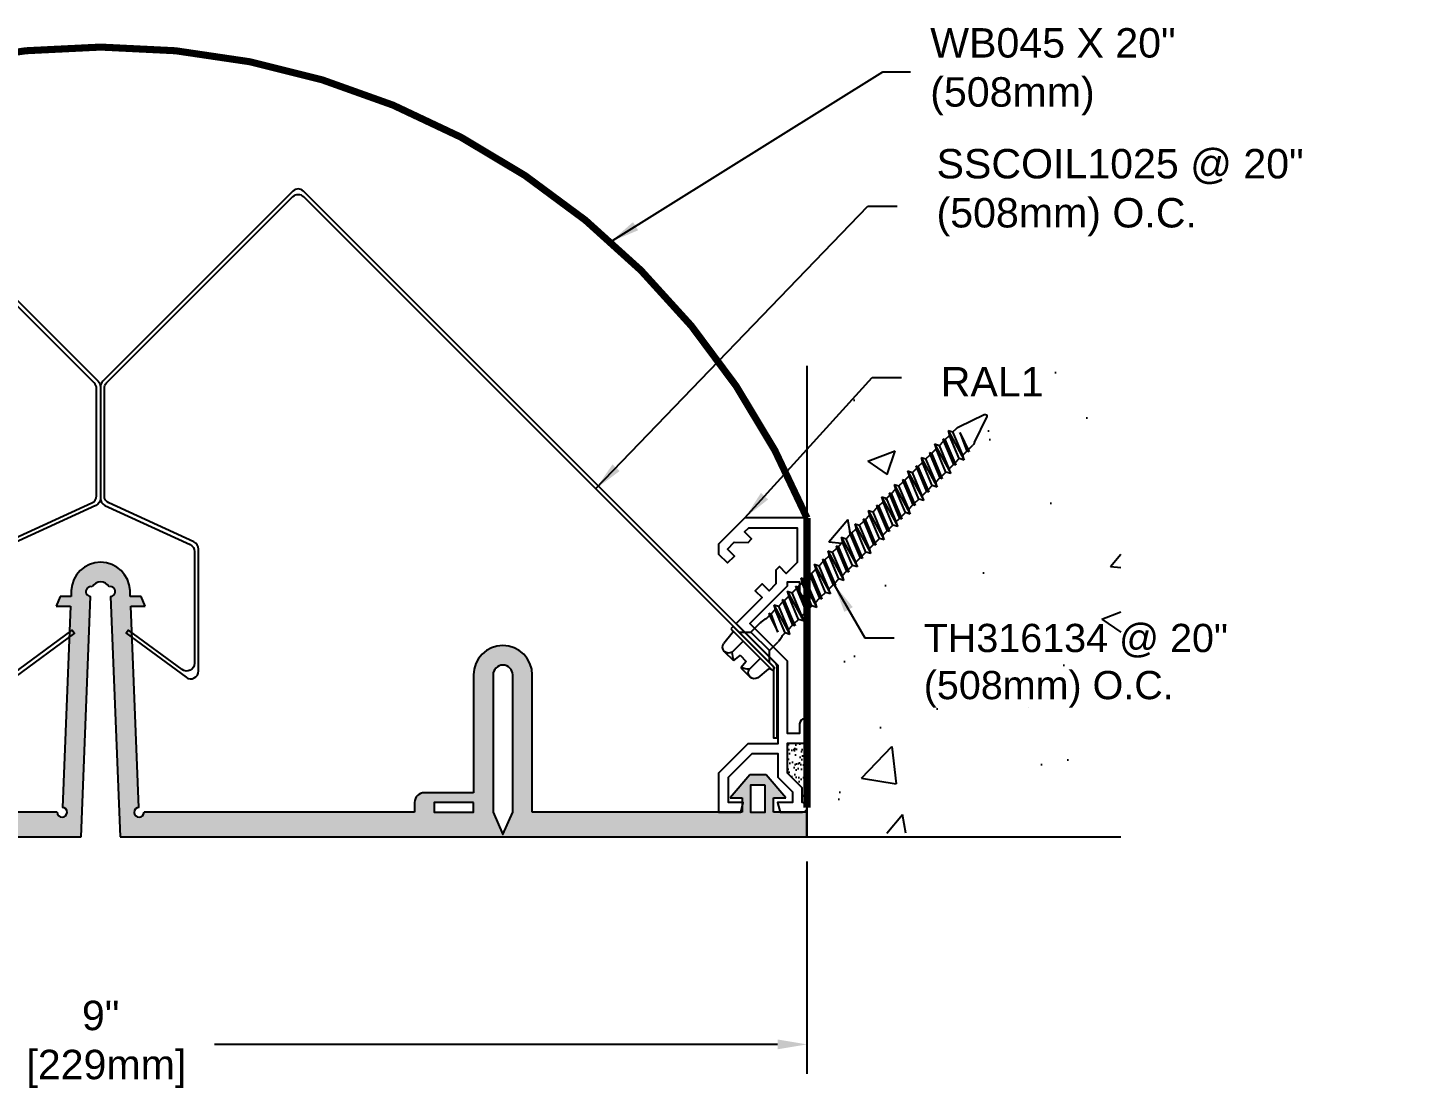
# Model space of a CAD drawing. Header units: inches. Extents: x -32.5 to -14.8, y 18.3 to 27.9.
# Drawn here: x -23.64 to -14.82, y 18.93 to 25.69 of the extents above; entities that cross this region are included whole.
import ezdxf

# ---------------------------------------------------------------- set-up
doc = ezdxf.new("R2010")
doc.units = ezdxf.units.IN
doc.header["$MEASUREMENT"] = 0
for name, color, linetype in [('Anchors', 4, 'Continuous'), ('Conditions', 1, 'Continuous'), ('Dimensions', 3, 'Continuous'), ('Fillers', 2, 'Continuous'), ('Metals', 7, 'Continuous'), ('TEXT', 2, 'Continuous')]:
    doc.layers.add(name, color=color, linetype=linetype)
doc.styles.add('ARIAL', font='arial.ttf')
doc.dimstyles.new('Arial', dxfattribs={"dimtxt": 0.1875, "dimasz": 0.1875, "dimexe": 0.1875, "dimexo": 0.1875, "dimgap": 0.1875, "dimtad": 0, "dimtih": 1, "dimtoh": 1, "dimdec": 4, "dimzin": 3, "dimdsep": 46, "dimlunit": 4, "dimtxsty": 'ARIAL', "dimcen": 0.1875, "dimadec": 0, "dimazin": 0, "dimtfac": 1, "dimtdec": 4, "dimtofl": 0, "dimtmove": 0, "dimatfit": 3, "dimfxl": 0, "dimfrac": 2, "dimtolj": 1, "dimtzin": 0, "dimarcsym": 0})

# ---------------------------------------------------------------- blocks, each defined once
blk = doc.blocks.new('*D7')
at = {"layer": 'DEFPOINTS', "color": 0}
for p in [(-27.67901648840882, 20.56490149167668), (-18.67901648840889, 20.56443498357615), (-27.67901648840882, 19.21114604669692)]:
    blk.add_point(p, dxfattribs=at)
at = {"layer": 'Dimensions', "color": 0, "lineweight": -2}
for p, q in [((-27.67901648840882, 20.37740149167668), (-27.67901648840882, 19.02364604669692)), ((-18.67901648840889, 20.37693498357615), (-18.67901648840889, 19.02364604669692)), ((-27.49151648840882, 19.21114604669692), (-23.90388432606234, 19.21114604669692)), ((-18.86651648840889, 19.21114604669692), (-22.45414865075537, 19.21114604669692))]:
    blk.add_line(p, q, dxfattribs=at)
at = {"layer": 'Dimensions', "color": 0}
for points in [[(-27.49151648840882, 19.24239604669692), (-27.49151648840882, 19.17989604669692), (-27.67901648840882, 19.21114604669692)], [(-18.86651648840889, 19.24239604669692), (-18.86651648840889, 19.17989604669692), (-18.67901648840889, 19.21114604669692)]]:
    blk.add_solid(points, dxfattribs=at)
at = {"layer": 'Dimensions', "color": 0, "insert": (-23.17901648840886, 19.21114604669692), "char_height": 0.1875, "attachment_point": 5, "style": 'ARIAL'}
blk.add_mtext('\\A1;9"\\P [229mm]', dxfattribs=at)
blk = doc.blocks.new('Th316134')
for p, q in [((-0.1352182399754442, 1.779019497894089), (-0.1290000000000001, 1.850094306044536)), ((-0.09675000000000006, 1.8775), (-0.02718698985866662, 1.8775)), ((-0.06450000000000011, 1.76875), (-0.06450000000000011, 1.850094306044537)), ((-0.02325000000000004, 1.8325), (-0.02718698985866662, 1.8775)), ((0.02324999999999995, 1.8325), (0.02718698985866654, 1.8775)), ((0.02718698985866654, 1.8775), (0.09674999999999986, 1.8775)), ((0.06449999999999986, 1.76875), (0.06449999999999986, 1.850094306044537)), ((0.1352182399754441, 1.779019497894089), (0.1290000000000002, 1.850094306044535)), ((-0.02325000000000004, 1.8325), (0.02324999999999996, 1.8325)), ((-0.1567500000000001, 1.75), (-0.1567500000000001, 1.76875)), ((-0.1567500000000001, 1.76875), (0.1567499999999999, 1.76875)), ((-0.1567500000000001, 1.75), (0.1567499999999999, 1.75)), ((-0.11475, 1.75), (-0.06975000000000005, 1.705)), ((-0.06975000000000005, 1.705), (-0.06975000000000006, 1.637904307957513)), ((-0.06975000000000005, 1.705), (0.06974999999999998, 1.705)), ((0.11475, 1.75), (0.06974999999999998, 1.705)), ((0.06974999999999998, 1.705), (0.06974999999999998, 1.637904307957513)), ((0.1567499999999999, 1.76875), (0.1567499999999999, 1.75)), ((-0.06874468459070991, 1.628287464712881), (-0.06325531540929046, 1.602318743672321)), ((0.06874468459070984, 1.628287464712881), (0.06325531540929037, 1.602318743672321)), ((-0.08625000000000003, 1.515625000000002), (0.08624999999999997, 1.566406250000001)), ((-0.07369462818235048, 1.566406250000001), (0.03209284409408961, 1.602854090290649)), ((-0.07369462818235048, 1.566406250000001), (-0.06225000000000031, 1.572569614601393)), ((-0.07369462818235048, 1.566406250000001), (-0.06225000000000031, 1.56024288539861)), ((-0.06225000000000031, 1.572569614601393), (0.03209284409408986, 1.602854090290649)), ((0.03209284409408986, 1.602854090290649), (-0.06225000000000031, 1.56024288539861)), ((-0.06225000000000032, 1.592701900427689), (-0.06225000000000031, 1.572569614601393)), ((0.06225000000000022, 1.579331156609157), (-0.06225000000000029, 1.528549906609157)), ((-0.06225000000000031, 1.56024288539861), (-0.06225000000000031, 1.528549906609157)), ((0.06225000000000022, 1.553481343390846), (-0.06225000000000029, 1.502700093390846)), ((0.06225000000000023, 1.592701900427689), (0.06225000000000022, 1.579331156609157)), ((0.08624999999999997, 1.566406250000001), (0.06225000000000022, 1.579331156609157)), ((0.08624999999999997, 1.566406250000001), (0.06225000000000022, 1.553481343390846)), ((0.06225000000000024, 1.553481343390846), (0.06225000000000024, 1.521788364601393)), ((-0.08625000000000003, 1.515625000000002), (-0.06225000000000029, 1.528549906609157)), ((-0.08625000000000003, 1.515625000000002), (-0.06225000000000029, 1.502700093390846)), ((-0.07369462818235047, 1.464843750000002), (0.07369462818235041, 1.515625000000001)), ((-0.06225000000000029, 1.471007114601393), (0.06225000000000024, 1.521788364601393)), ((0.06225000000000024, 1.50946163539861), (-0.06225000000000029, 1.458680385398611)), ((-0.06225000000000029, 1.502700093390846), (-0.06225000000000029, 1.471007114601393)), ((0.06225000000000024, 1.477768656609157), (-0.06225000000000027, 1.426987406609157)), ((0.07369462818235041, 1.515625000000001), (0.06225000000000024, 1.521788364601393)), ((0.07369462818235041, 1.515625000000001), (0.06225000000000024, 1.50946163539861)), ((0.06225000000000024, 1.50946163539861), (0.06225000000000024, 1.477768656609157)), ((0.08625000000000001, 1.464843750000002), (0.06225000000000024, 1.477768656609157)), ((-0.08625000000000002, 1.414062500000002), (0.08625000000000001, 1.464843750000002)), ((-0.08625000000000002, 1.414062500000002), (-0.06225000000000027, 1.426987406609157)), ((-0.08625000000000002, 1.414062500000002), (-0.06225000000000027, 1.401137593390846)), ((-0.07369462818235047, 1.464843750000002), (-0.06225000000000029, 1.471007114601393)), ((-0.07369462818235047, 1.464843750000002), (-0.06225000000000029, 1.458680385398611)), ((-0.07369462818235044, 1.363281250000002), (0.07369462818235042, 1.414062500000002)), ((-0.06225000000000029, 1.458680385398611), (-0.06225000000000029, 1.426987406609157)), ((0.06225000000000024, 1.451918843390846), (-0.06225000000000027, 1.401137593390846)), ((-0.06225000000000027, 1.369444614601393), (0.06225000000000026, 1.420225864601393)), ((0.06225000000000026, 1.407899135398611), (-0.06225000000000027, 1.357117885398611)), ((0.08625000000000001, 1.464843750000002), (0.06225000000000024, 1.451918843390846)), ((0.06225000000000026, 1.451918843390846), (0.06225000000000026, 1.420225864601393)), ((0.07369462818235042, 1.414062500000002), (0.06225000000000026, 1.420225864601393)), ((0.07369462818235042, 1.414062500000002), (0.06225000000000026, 1.407899135398611)), ((0.06225000000000026, 1.407899135398611), (0.06225000000000026, 1.376206156609158)), ((-0.08625000000000001, 1.312500000000002), (0.08625, 1.363281250000002)), ((-0.07369462818235044, 1.363281250000002), (-0.06225000000000027, 1.369444614601393)), ((-0.07369462818235044, 1.363281250000002), (-0.06225000000000027, 1.357117885398611)), ((-0.06225000000000027, 1.401137593390847), (-0.06225000000000027, 1.369444614601393)), ((0.06225000000000026, 1.376206156609158), (-0.06225000000000025, 1.325424906609158)), ((-0.06225000000000027, 1.357117885398611), (-0.06225000000000027, 1.325424906609158)), ((0.06225000000000026, 1.350356343390847), (-0.06225000000000025, 1.299575093390847)), ((0.08625, 1.363281250000002), (0.06225000000000026, 1.376206156609158)), ((0.08625, 1.363281250000002), (0.06225000000000026, 1.350356343390847)), ((0.06225000000000028, 1.350356343390847), (0.06225000000000028, 1.318663364601394)), ((-0.08625000000000001, 1.312500000000002), (-0.06225000000000025, 1.325424906609158)), ((-0.08625000000000001, 1.312500000000002), (-0.06225000000000025, 1.299575093390847)), ((-0.08624999999999998, 1.210937500000003), (0.08625000000000002, 1.261718750000003)), ((-0.07369462818235042, 1.261718750000003), (0.07369462818235045, 1.312500000000002)), ((-0.07369462818235042, 1.261718750000003), (-0.06225000000000025, 1.267882114601394)), ((-0.07369462818235042, 1.261718750000003), (-0.06225000000000025, 1.255555385398612)), ((-0.06225000000000025, 1.267882114601394), (0.06225000000000028, 1.318663364601394)), ((0.06225000000000028, 1.306336635398611), (-0.06225000000000025, 1.255555385398612)), ((-0.06225000000000025, 1.299575093390847), (-0.06225000000000025, 1.267882114601394)), ((0.06225000000000028, 1.274643656609158), (-0.06225000000000023, 1.223862406609158)), ((-0.06225000000000025, 1.255555385398611), (-0.06225000000000025, 1.223862406609158)), ((0.07369462818235045, 1.312500000000002), (0.06225000000000028, 1.318663364601394)), ((0.07369462818235045, 1.312500000000002), (0.06225000000000028, 1.306336635398611)), ((0.06225000000000028, 1.306336635398611), (0.06225000000000028, 1.274643656609158)), ((0.08625000000000002, 1.261718750000003), (0.06225000000000028, 1.274643656609158)), ((0.08625000000000002, 1.261718750000003), (0.06225000000000028, 1.248793843390847)), ((-0.08624999999999998, 1.210937500000003), (-0.06225000000000023, 1.223862406609158)), ((-0.08624999999999998, 1.210937500000003), (-0.06225000000000023, 1.198012593390847)), ((-0.07369462818235041, 1.160156250000003), (0.07369462818235048, 1.210937500000003)), ((0.06225000000000028, 1.248793843390847), (-0.06225000000000023, 1.198012593390847)), ((-0.06225000000000023, 1.166319614601394), (0.0622500000000003, 1.217100864601394)), ((0.0622500000000003, 1.204774135398612), (-0.06225000000000023, 1.153992885398612)), ((-0.06225000000000023, 1.198012593390847), (-0.06225000000000023, 1.166319614601394)), ((0.0622500000000003, 1.248793843390847), (0.0622500000000003, 1.217100864601394)), ((0.07369462818235048, 1.210937500000003), (0.0622500000000003, 1.217100864601394)), ((0.07369462818235048, 1.210937500000003), (0.0622500000000003, 1.204774135398612)), ((0.0622500000000003, 1.204774135398612), (0.0622500000000003, 1.173081156609159)), ((-0.08624999999999995, 1.109375000000004), (0.08625000000000005, 1.160156250000003)), ((-0.08624999999999995, 1.109375000000004), (-0.06225000000000021, 1.122299906609159)), ((-0.08624999999999995, 1.109375000000004), (-0.06225000000000021, 1.096450093390848)), ((-0.07369462818235041, 1.160156250000003), (-0.06225000000000023, 1.166319614601394)), ((-0.07369462818235041, 1.160156250000003), (-0.06225000000000023, 1.153992885398612)), ((-0.07369462818235038, 1.058593750000004), (0.0736946281823505, 1.109375000000004)), ((0.0622500000000003, 1.173081156609159), (-0.06225000000000021, 1.122299906609159)), ((-0.06225000000000023, 1.153992885398612), (-0.06225000000000023, 1.122299906609159)), ((0.0622500000000003, 1.147231343390848), (-0.06225000000000021, 1.096450093390848)), ((-0.06225000000000021, 1.064757114601395), (0.06225000000000032, 1.115538364601395)), ((0.08625000000000005, 1.160156250000003), (0.0622500000000003, 1.173081156609159)), ((0.08625000000000005, 1.160156250000003), (0.0622500000000003, 1.147231343390848)), ((0.06225000000000032, 1.147231343390848), (0.06225000000000032, 1.115538364601395)), ((0.0736946281823505, 1.109375000000004), (0.06225000000000032, 1.115538364601395)), ((0.0736946281823505, 1.109375000000004), (0.06225000000000032, 1.103211635398612)), ((-0.08624999999999994, 1.007812500000004), (0.08625000000000003, 1.058593750000004)), ((-0.07369462818235038, 1.058593750000004), (-0.06225000000000021, 1.064757114601395)), ((-0.07369462818235038, 1.058593750000004), (-0.06225000000000021, 1.052430385398613)), ((0.06225000000000032, 1.103211635398612), (-0.06225000000000021, 1.052430385398613)), ((-0.06225000000000021, 1.096450093390848), (-0.06225000000000021, 1.064757114601395)), ((0.06225000000000032, 1.071518656609159), (-0.06225000000000019, 1.020737406609159)), ((-0.06225000000000021, 1.052430385398612), (-0.06225000000000021, 1.020737406609159)), ((0.06225000000000032, 1.045668843390848), (-0.06225000000000019, 0.9948875933908483)), ((0.06225000000000032, 1.103211635398612), (0.06225000000000032, 1.071518656609159)), ((0.08625000000000003, 1.058593750000004), (0.06225000000000032, 1.071518656609159)), ((0.08625000000000003, 1.058593750000004), (0.06225000000000032, 1.045668843390848)), ((0.06225000000000034, 1.045668843390848), (0.06225000000000034, 1.013975864601395)), ((-0.08624999999999994, 1.007812500000004), (-0.06225000000000019, 1.020737406609159)), ((-0.08624999999999994, 1.007812500000004), (-0.06225000000000019, 0.9948875933908483)), ((-0.07369462818235036, 0.9570312500000041), (0.07369462818235051, 1.007812500000004)), ((-0.07369462818235036, 0.9570312500000041), (-0.06225000000000019, 0.9631946146013953)), ((-0.06225000000000019, 0.9631946146013953), (0.06225000000000034, 1.013975864601395)), ((0.06225000000000034, 1.001649135398613), (-0.06225000000000019, 0.950867885398613)), ((-0.06225000000000019, 0.9948875933908483), (-0.06225000000000019, 0.9631946146013953)), ((0.06225000000000034, 0.9699561566091597), (-0.06225000000000017, 0.9191749066091599)), ((0.07369462818235051, 1.007812500000004), (0.06225000000000034, 1.013975864601395)), ((0.07369462818235051, 1.007812500000004), (0.06225000000000034, 1.001649135398613)), ((0.06225000000000034, 1.001649135398613), (0.06225000000000034, 0.9699561566091597)), ((0.08625000000000008, 0.9570312500000041), (0.06225000000000034, 0.9699561566091597)), ((-0.08624999999999992, 0.9062500000000043), (0.08625000000000008, 0.9570312500000041)), ((-0.08624999999999992, 0.9062500000000043), (-0.06225000000000017, 0.9191749066091599)), ((-0.08624999999999992, 0.9062500000000043), (-0.06225000000000017, 0.8933250933908488)), ((-0.07369462818235036, 0.9570312500000041), (-0.06225000000000019, 0.950867885398613)), ((-0.07369462818235034, 0.8554687500000046), (0.07369462818235054, 0.9062500000000043)), ((-0.06225000000000019, 0.9508678853986129), (-0.06225000000000019, 0.9191749066091599)), ((0.06225000000000034, 0.9441063433908485), (-0.06225000000000017, 0.8933250933908488)), ((-0.06225000000000017, 0.8616321146013958), (0.06225000000000036, 0.9124133646013955)), ((0.06225000000000036, 0.9000866353986132), (-0.06225000000000017, 0.8493053853986134)), ((-0.06225000000000017, 0.8933250933908488), (-0.06225000000000017, 0.8616321146013958)), ((0.08625000000000008, 0.9570312500000041), (0.06225000000000034, 0.9441063433908485)), ((0.06225000000000036, 0.9441063433908485), (0.06225000000000036, 0.9124133646013955)), ((0.07369462818235054, 0.9062500000000043), (0.06225000000000036, 0.9124133646013955)), ((0.07369462818235054, 0.9062500000000043), (0.06225000000000036, 0.9000866353986132)), ((0.06225000000000036, 0.9000866353986131), (0.06225000000000036, 0.8683936566091601)), ((-0.0862499999999999, 0.8046875000000048), (0.0862500000000001, 0.8554687500000046)), ((-0.0862499999999999, 0.8046875000000048), (-0.06225000000000015, 0.8176124066091603)), ((-0.07369462818235034, 0.8554687500000046), (-0.06225000000000017, 0.8616321146013958)), ((-0.07369462818235034, 0.8554687500000046), (-0.06225000000000017, 0.8493053853986134)), ((0.06225000000000036, 0.8683936566091601), (-0.06225000000000015, 0.8176124066091603)), ((-0.06225000000000017, 0.8493053853986133), (-0.06225000000000017, 0.8176124066091603)), ((0.06225000000000036, 0.842543843390849), (-0.06225000000000015, 0.7917625933908492)), ((0.0862500000000001, 0.8554687500000046), (0.06225000000000036, 0.8683936566091601)), ((0.0862500000000001, 0.8554687500000046), (0.06225000000000036, 0.842543843390849)), ((0.06225000000000038, 0.8425438433908492), (0.06225000000000038, 0.8108508646013961)), ((-0.0862499999999999, 0.8046875000000048), (-0.06225000000000015, 0.7917625933908492)), ((-0.08624999999999987, 0.7031250000000053), (0.08625000000000013, 0.7539062500000051)), ((-0.07369462818235033, 0.7539062500000051), (0.07369462818235056, 0.8046875000000049)), ((-0.07369462818235033, 0.7539062500000051), (-0.06225000000000015, 0.7600696146013963)), ((-0.07369462818235033, 0.7539062500000051), (-0.06225000000000015, 0.7477428853986141)), ((-0.06225000000000015, 0.7600696146013963), (0.06225000000000038, 0.8108508646013961)), ((0.06225000000000038, 0.7985241353986139), (-0.06225000000000015, 0.7477428853986141)), ((-0.06225000000000015, 0.7917625933908494), (-0.06225000000000015, 0.7600696146013963)), ((0.06225000000000038, 0.7668311566091606), (-0.06225000000000012, 0.7160499066091608)), ((-0.06225000000000015, 0.7477428853986139), (-0.06225000000000015, 0.7160499066091608)), ((0.06225000000000038, 0.7409813433908496), (-0.06225000000000012, 0.6902000933908499)), ((0.07369462818235056, 0.8046875000000049), (0.06225000000000038, 0.8108508646013961)), ((0.07369462818235056, 0.8046875000000049), (0.06225000000000038, 0.7985241353986139)), ((0.06225000000000038, 0.7985241353986137), (0.06225000000000038, 0.7668311566091606)), ((0.08625000000000013, 0.7539062500000051), (0.06225000000000038, 0.7668311566091606)), ((0.08625000000000013, 0.7539062500000051), (0.06225000000000038, 0.7409813433908496)), ((0.06225000000000028, 0.748793843390847), (0.06225000000000028, 0.7171008646013939)), ((-0.08624999999999987, 0.7031250000000053), (-0.06225000000000012, 0.7160499066091608)), ((-0.08624999999999987, 0.7031250000000053), (-0.06225000000000012, 0.6902000933908499)), ((-0.07369462818235042, 0.6601562500000029), (0.07369462818235045, 0.7109375000000027)), ((-0.07369462818235042, 0.6601562500000029), (-0.06225000000000025, 0.6663196146013941)), ((-0.06225000000000025, 0.6663196146013941), (0.06225000000000028, 0.7171008646013939)), ((0.06225000000000028, 0.7047741353986117), (-0.06225000000000025, 0.6539928853986119)), ((-0.06225000000000025, 0.6980125933908472), (-0.06225000000000025, 0.6663196146013941)), ((0.06225000000000028, 0.6730811566091583), (-0.06225000000000023, 0.6222999066091586)), ((0.07369462818235045, 0.7109375000000027), (0.06225000000000028, 0.7171008646013939)), ((0.07369462818235045, 0.7109375000000027), (0.06225000000000028, 0.7047741353986117)), ((0.06225000000000028, 0.7047741353986114), (0.06225000000000028, 0.6730811566091583)), ((0.08625000000000002, 0.6601562500000029), (0.06225000000000028, 0.6730811566091583)), ((-0.08624999999999998, 0.6093750000000031), (0.08625000000000002, 0.6601562500000029)), ((-0.08624999999999998, 0.6093750000000031), (-0.06225000000000023, 0.6222999066091586)), ((-0.08624999999999998, 0.6093750000000031), (-0.06225000000000023, 0.5964500933908476)), ((-0.07369462818235042, 0.6601562500000029), (-0.06225000000000025, 0.6539928853986119)), ((-0.07369462818235042, 0.5585937500000031), (0.07369462818235045, 0.6093750000000029)), ((-0.06225000000000025, 0.6539928853986117), (-0.06225000000000025, 0.6222999066091586)), ((0.06225000000000028, 0.6472313433908474), (-0.06225000000000023, 0.5964500933908476)), ((-0.06225000000000025, 0.5647571146013943), (0.06225000000000028, 0.6155383646013941)), ((0.06225000000000028, 0.6032116353986119), (-0.06225000000000025, 0.5524303853986121)), ((-0.06225000000000025, 0.5964500933908474), (-0.06225000000000025, 0.5647571146013943)), ((0.08625000000000002, 0.6601562500000029), (0.06225000000000028, 0.6472313433908474)), ((0.06225000000000028, 0.6472313433908472), (0.06225000000000028, 0.6155383646013941)), ((0.07369462818235045, 0.6093750000000029), (0.06225000000000028, 0.6155383646013941)), ((0.07369462818235045, 0.6093750000000029), (0.06225000000000028, 0.6032116353986119)), ((0.06225000000000028, 0.6032116353986117), (0.06225000000000028, 0.5715186566091586)), ((-0.08624999999999998, 0.5078125000000033), (0.08625000000000002, 0.5585937500000031)), ((-0.08624999999999998, 0.5078125000000033), (-0.06225000000000023, 0.5207374066091588)), ((-0.07369462818235042, 0.5585937500000031), (-0.06225000000000025, 0.5647571146013943)), ((-0.07369462818235042, 0.5585937500000031), (-0.06225000000000025, 0.5524303853986121)), ((0.06225000000000028, 0.5715186566091586), (-0.06225000000000023, 0.5207374066091588)), ((-0.06225000000000025, 0.5524303853986119), (-0.06225000000000025, 0.5207374066091588)), ((0.06225000000000028, 0.5456688433908476), (-0.06225000000000023, 0.4948875933908479)), ((0.08625000000000002, 0.5585937500000031), (0.06225000000000028, 0.5715186566091586)), ((0.08625000000000002, 0.5585937500000031), (0.06225000000000028, 0.5456688433908476)), ((0.06225000000000028, 0.5456688433908476), (0.06225000000000028, 0.5139758646013945)), ((-0.08624999999999998, 0.5078125000000033), (-0.06225000000000023, 0.4948875933908479)), ((-0.08624999999999998, 0.4062500000000038), (0.08625000000000002, 0.4570312500000036)), ((-0.07369462818235042, 0.4570312500000036), (0.07369462818235045, 0.5078125000000033)), ((-0.07369462818235042, 0.4570312500000036), (-0.06225000000000025, 0.4631946146013948)), ((-0.07369462818235042, 0.4570312500000036), (-0.06225000000000025, 0.4508678853986126)), ((-0.06225000000000025, 0.4631946146013948), (0.06225000000000028, 0.5139758646013945)), ((0.06225000000000028, 0.5016491353986123), (-0.06225000000000025, 0.4508678853986126)), ((-0.06225000000000025, 0.4948875933908479), (-0.06225000000000025, 0.4631946146013948)), ((0.06225000000000028, 0.469956156609159), (-0.06225000000000023, 0.4191749066091592)), ((-0.06225000000000025, 0.4508678853986123), (-0.06225000000000025, 0.4191749066091592)), ((0.06225000000000028, 0.4441063433908481), (-0.06225000000000023, 0.3933250933908483)), ((0.07369462818235045, 0.5078125000000033), (0.06225000000000028, 0.5139758646013945)), ((0.07369462818235045, 0.5078125000000033), (0.06225000000000028, 0.5016491353986123)), ((0.06225000000000028, 0.5016491353986121), (0.06225000000000028, 0.469956156609159)), ((0.08625000000000002, 0.4570312500000036), (0.06225000000000028, 0.469956156609159)), ((0.08625000000000002, 0.4570312500000036), (0.06225000000000028, 0.4441063433908481)), ((0.06225000000000028, 0.4441063433908479), (0.06225000000000028, 0.4124133646013948)), ((-0.08624999999999998, 0.4062500000000038), (-0.06225000000000023, 0.4191749066091592)), ((-0.08624999999999998, 0.4062500000000038), (-0.06225000000000023, 0.3933250933908483)), ((-0.07369462818235042, 0.3554687500000038), (0.07369462818235045, 0.4062500000000036)), ((-0.06225000000000025, 0.361632114601395), (0.06225000000000028, 0.4124133646013948)), ((0.06225000000000028, 0.4000866353986126), (-0.06225000000000025, 0.3493053853986128)), ((-0.06225000000000025, 0.3933250933908481), (-0.06225000000000025, 0.361632114601395)), ((0.07369462818235045, 0.4062500000000036), (0.06225000000000028, 0.4124133646013948)), ((0.07369462818235045, 0.4062500000000036), (0.06225000000000028, 0.4000866353986126)), ((0.06225000000000028, 0.4000866353986123), (0.06225000000000028, 0.3683936566091592)), ((-0.08624999999999998, 0.304687500000004), (0.08625000000000002, 0.3554687500000038)), ((-0.08624999999999998, 0.304687500000004), (-0.06225000000000023, 0.3176124066091595)), ((-0.08624999999999998, 0.304687500000004), (-0.06225000000000023, 0.2917625933908485)), ((-0.07369462818235042, 0.3554687500000038), (-0.06225000000000025, 0.361632114601395)), ((-0.07369462818235042, 0.3554687500000038), (-0.06225000000000025, 0.3493053853986128)), ((-0.07369462818235042, 0.2539062500000042), (0.07369462818235045, 0.304687500000004)), ((0.06225000000000028, 0.3683936566091592), (-0.06225000000000023, 0.3176124066091595)), ((-0.06225000000000025, 0.3493053853986126), (-0.06225000000000025, 0.3176124066091595)), ((0.06225000000000028, 0.3425438433908483), (-0.06225000000000023, 0.2917625933908485)), ((-0.06225000000000025, 0.2600696146013954), (0.06225000000000028, 0.3108508646013952)), ((0.06225000000000028, 0.298524135398613), (-0.06225000000000025, 0.2477428853986132)), ((0.08625000000000002, 0.3554687500000038), (0.06225000000000028, 0.3683936566091592)), ((0.08625000000000002, 0.3554687500000038), (0.06225000000000028, 0.3425438433908483)), ((0.06225000000000028, 0.3425438433908483), (0.06225000000000028, 0.3108508646013952)), ((0.07369462818235045, 0.304687500000004), (0.06225000000000028, 0.3108508646013952)), ((0.07369462818235045, 0.304687500000004), (0.06225000000000028, 0.298524135398613)), ((0.06225000000000028, 0.2985241353986128), (0.06225000000000028, 0.2668311566091597)), ((-0.08624999999999998, 0.2031250000000044), (0.08625000000000002, 0.2539062500000042)), ((-0.07369462818235042, 0.2539062500000042), (-0.06225000000000025, 0.2600696146013954)), ((-0.07369462818235042, 0.2539062500000042), (-0.06225000000000025, 0.2477428853986132)), ((-0.06225000000000025, 0.2917625933908485), (-0.06225000000000025, 0.2600696146013954)), ((0.06225000000000028, 0.2668311566091597), (-0.06225000000000023, 0.2160499066091599)), ((-0.06225000000000025, 0.247742885398613), (-0.06225000000000025, 0.2160499066091599)), ((0.06225000000000028, 0.2409813433908488), (-0.06225000000000023, 0.190200093390849)), ((0.08625000000000002, 0.2539062500000042), (0.06225000000000028, 0.2668311566091597)), ((0.08625000000000002, 0.2539062500000042), (0.06225000000000028, 0.2409813433908488)), ((0.06225000000000028, 0.2409813433908488), (0.06225000000000028, 0.2092883646013952)), ((-0.08624999999999998, 0.2031250000000044), (-0.06225000000000023, 0.2160499066091599)), ((-0.08624999999999998, 0.2031250000000044), (-0.06225000000000023, 0.190200093390849)), ((-0.06225000000000028, 0.1902000933908488), (-0.06225000000000028, 0.1643390231548416)), ((-0.05963520139096892, 0.1489656988925319), (-0.009640266375601312, 0.00624849900513702)), ((-0.03351982138555479, 0.1661855113194433), (0.06225000000000028, 0.2092883646013952)), ((-0.03351982138555845, 0.1661855113194415), (0.07369462818235042, 0.2031250000000044)), ((0.06225000000000028, 0.1969616353986132), (-0.03351982138555479, 0.1661855113194433)), ((0.05963520139096892, 0.1489656988925319), (0.009640266375601305, 0.00624849900513702)), ((0.07369462818235042, 0.2031250000000044), (0.06225000000000028, 0.2092883646013952)), ((0.07369462818235042, 0.2031250000000044), (0.06225000000000028, 0.1969616353986132)), ((0.06225000000000028, 0.1969616353986132), (0.06225000000000028, 0.1643390231548416))]:
    blk.add_line(p, q)
for centre, radius, start, end in [((-0.09675000000000006, 1.844821853551834), 0.03267814644816635, 9.284968036610051, 170.7150319633903), ((-2.588475848218552e-16, 1.787895955140529), 0.08960404485947071, 107.4215238060672, 136.0407418413802), ((-2.588475848218552e-16, 1.787895955140529), 0.08960404485947071, 43.95925815861951, 72.57847619393247), ((0.09674999999999986, 1.844821853551834), 0.03267814644816635, 9.284968036610051, 170.7150319633903), ((-0.1464254303289763, 1.78), 0.01125, 270, 355), ((0.1464254303289762, 1.78), 0.01125, 185.0000000000001, 270.0000000000001), ((-0.02325000000000006, 1.637904307957513), 0.0465, 180, 191.9356997670106), ((0.02324999999999998, 1.637904307957513), 0.0465, 348.0643002329893, 0), ((-0.1087500000000003, 1.592701900427689), 0.0465, 0, 11.93569976701059), ((0.1087500000000002, 1.592701900427689), 0.0465, 168.0643002329894, 180), ((-0.01575000000000026, 0.1643390231548416), 0.0465, 180, 199.3057509941771), ((0.01575000000000027, 0.1643390231548416), 0.0465, 340.6942490058228, 0), ((1.939926048639163e-18, 0.01056081432526756), 0.01056081432526762, 204.1000781238897, 335.8999218761103)]:
    blk.add_arc(centre, radius, start, end)
blk = doc.blocks.new('A$CB0F2')
blk.add_lwpolyline([(0.0290266023966832, 0.002284083816766619, -0.958439057954377), (0.03165451123817498, 0.06417249742318504), (0.03165451123817498, 0.1581724974231791), (0.1246545112381749, 0.2511724974231827), (0.1246545112381732, 0.4421724974231852), (0.0006545112381761697, 0.4421724974231852), (0.0006545112381743934, 0.5971724974231862), (0.01665451123817741, 0.5971724974231805, -0.4142135623730836), (0.04765451123817677, 0.5661724974231803), (0.04765451123817677, 0.5041724974231827), (0.1246545112381749, 0.5041724974231827), (0.1246545112381732, 0.9648537382903073), (0.3641383133159959, 1.204337540368135), (0.1246545112381732, 1.443821342445956), (0.1246545112381732, 1.471172497423181), (0.04765451123817854, 1.471172497423181), (0.04765451123817976, 1.409172497423183, -0.4142135623730893), (0.01665451123817974, 1.378172497423178), (0.0006545112381761697, 1.378172497423178), (0.0006545112381743934, 1.87717249742318), (0.3969959238851253, 1.87717249742318), (0.563654511238175, 1.710513910070132), (0.563654511238175, 1.64709847101848), (0.5069738831156823, 1.590417842895987), (0.4631332626821134, 1.634258463329557), (0.5076809898968708, 1.678806190544306), (0.4638403694633055, 1.722646810977869), (0.3754520218149811, 1.721939704196684), (0.3535317115981975, 1.74386001441347), (0.3980794388129532, 1.788407741628225), (0.3713146830179941, 1.815172497423183), (0.06265451123817378, 1.815172497423176), (0.06265451123817378, 1.593502583313088), (0.1329143958679957, 1.523242698683268), (0.1767550163015592, 1.567083319116831), (0.1986753265183427, 1.545163008900046), (0.1986753265183463, 1.457481768032919), (0.2425159469519134, 1.413641147599348), (0.2863565673854751, 1.457481768032919), (0.3301971878190422, 1.413641147599348), (0.2863565673854787, 1.369800527165785), (0.45181955418313, 1.204337540368135), (0.1866545112381743, 0.9391724974231779), (0.1866545112381743, 0.4391724974231708), (0.3766545112381792, 0.4391724974231708), (0.563654511238175, 0.2521724974231874), (0.563654511238175, 0.002172497423187425), (0.4232673611689055, 0.002172497423187425), (0.406654511238175, 0.06417249742318504), (0.5016545112381756, 0.06417249742318504), (0.5016545112381774, 0.2264912565560438), (0.3509732703710426, 0.3771724974231874), (0.1866545112381743, 0.3771724974231732), (0.1866545112381743, 0.2254912565560532), (0.09365451123817259, 0.1324912565560497), (0.09365451123817259, 0.06417249742318504), (0.1886545112381732, 0.06417249742318504), (0.172041661307448, 0.002172497423187425), (0.0290171089058866, 0.002172497423187425)], format="xyb")
blk = doc.blocks.new('ral1')
blk.add_blockref('A$CB0F2', (-0.0290171089058866, -0.002172497423187369))
blk = doc.blocks.new('ISS9')
h = blk.add_hatch(color=256)
h.dxf.hatch_style = 1
edge = h.paths.add_edge_path()
edge.add_arc((4.437500000000015, 1.531224000777615), 0.03125000000000065, 74.33227022296887, 267.6626544988789, ccw=False)
edge.add_arc((4.499999999999999, 1.529948999742381), 0.06250000000000033, 30.120617092700684, 149.8793829072954, ccw=False)
edge.add_arc((4.562499999999999, 1.531224000777616), 0.03125000000000031, -87.66265449890011, 105.6677297770567, ccw=False)
edge.add_line((4.563774470650677, 1.5), (4.624999999999999, -0.03100000000000014))
edge.add_line((4.624999999999999, -0.03100000000000003), (9, -0.03100000000000002))
edge.add_line((9, -0.03100000000000002), (9, 0.1249999999999973))
edge.add_line((9, 0.1249999999999973), (8.787499999999998, 0.1249999999999973))
edge.add_line((8.787499999999998, 0.1249999999999973), (8.787499999999998, 0.218))
edge.add_line((8.787499999999998, 0.218), (8.864999999999998, 0.218))
edge.add_line((8.864999999999998, 0.218), (8.739999999999998, 0.3629999999999996))
edge.add_line((8.739999999999998, 0.3629999999999996), (8.634999999999998, 0.3629999999999996))
edge.add_line((8.634999999999998, 0.3629999999999996), (8.510000000000002, 0.218))
edge.add_line((8.510000000000002, 0.218), (8.587499999999999, 0.218))
edge.add_line((8.587499999999999, 0.218), (8.587499999999999, 0.1249999999999973))
edge.add_line((8.587499999999999, 0.1249999999999973), (7.249999999999999, 0.1249999999999973))
edge.add_line((7.249999999999999, 0.1249999999999973), (7.249999999999997, 1))
edge.add_arc((7.062499999999999, 1.000000000000001), 0.1874999999999982, 359.9999999999999, 540.0000000000001)
edge.add_line((6.875000000000001, 1), (6.875000000000001, 0.2499999999999982))
edge.add_line((6.875000000000001, 0.2499999999999982), (6.562499999999999, 0.2499999999999973))
edge.add_arc((6.5625, 0.1874999999999974), 0.06249999999999989, 90.00000000000081, 179.9999999999968)
edge.add_line((6.5, 0.1875000000000009), (6.499999999999998, 0.1249999999999973))
edge.add_line((6.499999999999998, 0.1249999999999973), (4.776251956038625, 0.1249999999999982))
edge.add_arc((4.745001956038626, 0.125), 0.03124999999999911, 92.33734550109511, 359.9999999999968, ccw=False)
edge.add_line((4.743727485387951, 0.1562240007776151), (4.691429617857969, 1.437500000000001))
edge.add_line((4.691429617857969, 1.437500000000001), (4.784429617857969, 1.437500000000001))
edge.add_line((4.784429617857969, 1.437500000000001), (4.75887855413508, 1.5))
edge.add_line((4.75887855413508, 1.5), (4.68887855413508, 1.5))
edge.add_line((4.68887855413508, 1.5), (4.687344004665698, 1.537595823646416))
edge.add_arc((4.5, 1.529948999742372), 0.1875000000000019, 2.337345501092683, 177.662654498906)
edge.add_line((4.312655995334302, 1.53759582364642), (4.31112144586492, 1.5))
edge.add_line((4.31112144586492, 1.5), (4.241121445864921, 1.5))
edge.add_line((4.241121445864921, 1.5), (4.215570382142032, 1.437500000000001))
edge.add_line((4.215570382142032, 1.437500000000001), (4.308570382142031, 1.437500000000001))
edge.add_line((4.308570382142031, 1.437500000000001), (4.256272514612048, 0.1562240007776143))
edge.add_arc((4.254998043961374, 0.1249999999999982), 0.03125000000000002, -180, 87.66265449890648, ccw=False)
edge.add_line((4.223748043961374, 0.1249999999999982), (2.5, 0.125))
edge.add_line((2.5, 0.125), (2.5, 0.1875))
edge.add_arc((2.4375, 0.1875), 0.0625, 0, 90)
edge.add_line((2.4375, 0.25), (2.125, 0.25))
edge.add_line((2.125, 0.25), (2.125, 1))
edge.add_arc((1.9375, 0.9999999999999997), 0.1875, 1.017777498068325e-13, 179.9999999999998)
edge.add_line((1.75, 1), (1.75, 0.125))
edge.add_line((1.75, 0.125), (0.4125000000000005, 0.125))
edge.add_line((0.4125000000000005, 0.125), (0.4124999999999996, 0.218))
edge.add_line((0.4124999999999996, 0.218), (0.4900000000000007, 0.218))
edge.add_line((0.4900000000000007, 0.218), (0.3650000000000002, 0.3629999999999996))
edge.add_line((0.3650000000000002, 0.3629999999999996), (0.2599999999999998, 0.3629999999999995))
edge.add_line((0.2599999999999998, 0.3629999999999995), (0.1349999999999998, 0.218))
edge.add_line((0.1349999999999998, 0.218), (0.2125000000000004, 0.218))
edge.add_line((0.2125000000000004, 0.218), (0.2124999999999995, 0.125))
edge.add_line((0.2124999999999995, 0.125), (0, 0.125))
edge.add_line((0, 0.125), (0, -0.03100000000000003))
edge.add_line((0, -0.03100000000000002), (4.375000000000001, -0.03100000000000003))
edge.add_line((4.375000000000001, -0.03100000000000003), (4.436225529349326, 1.499999999999999))
h.paths.add_polyline_path([(2.375000000000001, 0.125), (2.125, 0.125), (2.125, 0.1875), (2.375, 0.1875)], flags=16)
h.paths.add_polyline_path([(6.625, 0.1249999999999973), (6.625, 0.1875), (6.875000000000001, 0.1875), (6.875000000000001, 0.1249999999999973)], flags=16)
edge = h.paths.add_edge_path(flags=16)
edge.add_line((2, 0.125), (1.9375, -0.01600000000000035))
edge.add_line((1.9375, -0.01600000000000035), (1.875, 0.1250000000000005))
edge.add_line((1.875, 0.1250000000000005), (1.875, 1))
edge.add_arc((1.9375, 1), 0.0625, 0, 180, ccw=False)
edge.add_line((2, 1), (2, 0.125))
edge = h.paths.add_edge_path(flags=16)
edge.add_line((7.000000000000001, 0.1249999999999973), (7.000000000000001, 1))
edge.add_arc((7.062499999999999, 1), 0.06249999999999822, 0, 180, ccw=False)
edge.add_line((7.124999999999997, 1), (7.124999999999998, 0.1249999999999979))
edge.add_line((7.124999999999998, 0.1249999999999979), (7.062499999999999, -0.01600000000000035))
edge.add_line((7.062499999999999, -0.01600000000000035), (7.000000000000001, 0.1249999999999973))
h.paths.add_polyline_path([(0.359, 0.125), (0.266, 0.125), (0.266, 0.2969999999999997), (0.359, 0.2969999999999997)], flags=16)
h.paths.add_polyline_path([(8.640999999999998, 0.1249999999999973), (8.640999999999998, 0.296999999999997), (8.733999999999998, 0.296999999999997), (8.733999999999998, 0.1249999999999973)], flags=16)
for p, q in [((4.312655995334303, 1.537595823646426), (4.31112144586492, 1.5)), ((4.68887855413508, 1.5), (4.687344004665698, 1.537595823646426)), ((4.241121445864921, 1.5), (4.215570382142032, 1.437500000000001)), ((4.215570382142032, 1.437500000000001), (4.308570382142031, 1.437500000000001)), ((4.31112144586492, 1.5), (4.241121445864921, 1.5)), ((4.308570382142031, 1.437500000000001), (4.256272514612048, 0.1562240007776143)), ((4.375000000000001, -0.03100000000000003), (4.436225529349326, 1.5)), ((4.563774470650677, 1.5), (4.624999999999999, -0.03100000000000003)), ((4.75887855413508, 1.5), (4.68887855413508, 1.5)), ((4.691429617857969, 1.437500000000001), (4.784429617857969, 1.437500000000001)), ((4.743727485387951, 0.1562240007776143), (4.691429617857969, 1.437500000000001)), ((4.784429617857969, 1.437500000000001), (4.75887855413508, 1.5)), ((1.75, 1), (1.75, 0.125)), ((2.125, 0.25), (2.125, 1)), ((6.875000000000001, 1), (6.875000000000001, 0.2499999999999982)), ((7.249999999999999, 0.1249999999999973), (7.249999999999997, 1)), ((0.26, 0.3629999999999995), (0.1350000000000002, 0.218)), ((0.3650000000000002, 0.3629999999999995), (0.26, 0.3629999999999995)), ((0.49, 0.218), (0.3650000000000002, 0.3629999999999995)), ((8.634999999999998, 0.3629999999999995), (8.510000000000002, 0.218)), ((8.739999999999998, 0.3629999999999995), (8.634999999999998, 0.3629999999999995)), ((8.864999999999998, 0.218), (8.739999999999998, 0.3629999999999995)), ((0.1350000000000002, 0.218), (0.2125000000000001, 0.218)), ((0.2125000000000001, 0.218), (0.2125000000000001, 0.125)), ((0.4125000000000001, 0.218), (0.49, 0.218)), ((0.4125000000000001, 0.125), (0.4125000000000001, 0.218)), ((2.4375, 0.25), (2.125, 0.25)), ((2.5, 0.125), (2.5, 0.1875)), ((6.500000000000001, 0.1874999999999982), (6.499999999999998, 0.1249999999999973)), ((6.875000000000001, 0.2499999999999982), (6.562499999999999, 0.2499999999999973)), ((8.510000000000002, 0.218), (8.587499999999999, 0.218)), ((8.587499999999999, 0.218), (8.587499999999999, 0.1249999999999973)), ((8.787499999999998, 0.218), (8.864999999999998, 0.218)), ((8.787499999999998, 0.1249999999999973), (8.787499999999998, 0.218)), ((0, 0.125), (0, -0.03100000000000003)), ((0.2125000000000001, 0.125), (0, 0.125)), ((1.75, 0.125), (0.4125000000000001, 0.125)), ((4.223748043961374, 0.1249999999999982), (2.5, 0.125)), ((6.499999999999998, 0.1249999999999973), (4.776251956038625, 0.1249999999999982)), ((8.587499999999999, 0.1249999999999973), (7.249999999999999, 0.1249999999999973)), ((9, 0.1249999999999973), (8.787499999999998, 0.1249999999999973)), ((9, -0.03100000000000003), (9, 0.1249999999999973)), ((0, -0.03100000000000003), (4.375000000000001, -0.03100000000000003)), ((4.624999999999999, -0.03100000000000003), (9, -0.03100000000000003))]:
    blk.add_line(p, q)
for points in [[(1.875, 1), (1.875, 0.125), (1.9375, -0.01600000000000035), (2, 0.125), (2, 1, 0.9999999999999999)], [(7.000000000000001, 1), (7.000000000000001, 0.1249999999999973), (7.062499999999999, -0.01600000000000035), (7.124999999999997, 0.1249999999999973), (7.124999999999997, 1, 0.9999999999999999)]]:
    blk.add_lwpolyline(points, format="xyb", close=True)
for points in [[(0.3589999999999998, 0.2969999999999997), (0.266, 0.2969999999999997), (0.266, 0.125), (0.3590000000000002, 0.125)], [(8.733999999999998, 0.296999999999997), (8.640999999999998, 0.296999999999997), (8.640999999999998, 0.1249999999999973), (8.733999999999998, 0.1249999999999973)], [(2.375, 0.1875), (2.125, 0.1875), (2.125, 0.125), (2.375, 0.125)], [(6.875000000000001, 0.1875), (6.625, 0.1875), (6.625, 0.1249999999999973), (6.875000000000001, 0.1249999999999973)]]:
    blk.add_lwpolyline(points, close=True)
for centre, radius, start, end in [((4.5, 1.529948999742373), 0.1875000000000014, 2.337345501095593, 177.6626544989044), ((4.5, 1.529948999742382), 0.06250000000000062, 30.12061709270023, 149.8793829072994), ((4.437499999999999, 1.531224000777616), 0.03125000000000078, 74.3322702229402, 267.662654498909), ((4.562500000000001, 1.531224000777616), 0.03125000000000055, 272.3373455010976, 105.6677297770582), ((1.9375, 1), 0.1875, 0, 180), ((7.062499999999999, 1), 0.1874999999999982, 0, 180), ((2.4375, 0.1875), 0.0625, 0, 90), ((6.562499999999999, 0.1874999999999982), 0.06249999999999911, 90, 180), ((4.254998043961374, 0.1249999999999982), 0.03125000000000003, 180, 87.66265449890656), ((4.745001956038626, 0.125), 0.03124999999999911, 92.3373455010952, 359.9999999999976)]:
    blk.add_arc(centre, radius, start, end)
blk = doc.blocks.new('SS2C9')
at = {"layer": 'Metals'}
for points in [[(3.019354505441754, 3.484532034198125, -0.4142135623730683), (3.085645766178004, 3.484532034198132), (4.297855474869181, 2.272322325506941, -0.1989123673796712), (4.31250013580987, 2.236966986447612), (4.31250013580987, 1.52656367873174, -0.2932563254157349), (4.283332871334522, 1.481110437587027), (3.741667400285195, 1.232847096689419, 0.293256325415739), (3.712500135809847, 1.187393855544705), (3.712500135809847, 0.4763657088196993, 0.6155104360934965), (3.792206836977158, 0.4361474057008863), (4.132573517193578, 0.6875546126788521), (4.147426867109601, 0.6674453762807246), (3.767206836977152, 0.3866011201876489, -0.6155104360935155), (3.687500135809842, 0.4268194233064619), (3.687500135809842, 1.203436311341463, -0.2932563254157565), (3.716667400285189, 1.248889552486176), (4.258332871334517, 1.497152893383785, 0.2932563254157349), (4.287500135809864, 1.542606134528498), (4.287500135809864, 2.226611647388282, 0.1989123673796654), (4.272855474869175, 2.261966986447611), (3.085645769012842, 3.449176692303951, 0.4142135634835282), (3.019354508150911, 3.449176692178298), (0.02500021786201501, 0.4548223791864032), (0.02500021786201501, 0), (0, 0), (1.358098415948916e-07, 0.4444669864476083, -0.1989123673796511), (0.01464479675053099, 0.4798223255069374), (3.019354505441754, 3.484532034198125)], [(5.605645766177986, 3.484532034198125, 0.4142135623730683), (5.539354505441736, 3.484532034198132), (4.327144796750559, 2.272322325506941, 0.1989123673796712), (4.31250013580987, 2.236966986447612), (4.31250013580987, 1.52656367873174, 0.2932563254157349), (4.341667400285218, 1.481110437587027), (4.883332871334545, 1.232847096689419, -0.293256325415739), (4.912500135809893, 1.187393855544705), (4.912500135809893, 0.4763657088196993, -0.6155104360934965), (4.832793434642582, 0.4361474057008863), (4.492426754426162, 0.6875546126788521), (4.477573404510139, 0.6674453762807246), (4.857793434642588, 0.3866011201876489, 0.6155104360935155), (4.937500135809898, 0.4268194233064619), (4.937500135809898, 1.203436311341463, 0.2932563254157565), (4.908332871334551, 1.248889552486176), (4.366667400285223, 1.497152893383785, -0.2932563254157349), (4.337500135809876, 1.542606134528498), (4.337500135809876, 2.226611647388282, -0.1989123673796654), (4.352144796750565, 2.261966986447611), (5.539354502606898, 3.449176692303951, -0.4142135634835282), (5.605645763468829, 3.449176692178298), (8.600000053757725, 0.4548223791864032), (8.600000053757725, 0), (8.62500027161974, 0), (8.625000135809898, 0.4444669864476083, 0.1989123673796511), (8.610355474869209, 0.4798223255069374), (5.605645766177986, 3.484532034198125, 0.4142135623730962)]]:
    blk.add_lwpolyline(points, format="xyb", dxfattribs=at)

msp = doc.modelspace()

# ---------------------------------------------------------------- hatches: boundary and pattern name
at = {"layer": 'Conditions'}
h = msp.add_hatch(dxfattribs=at)
h.set_pattern_fill('AR-CONC', color=256, scale=0.25, style=0)
h.set_pattern_definition([(49.99999999999999, (5, 0), (1.793150456501884, -0.1568803374564878), [0.1875, -2.0625]), (355, (5, 0), (-0.3468783340325, 1.88048033425003), [0.15, -1.65]), (100.45144446, (5.1494292025, -0.01307336), (1.44627211681778, 1.723599977421574), [0.15935048, -1.75285528]), (46.18420000000001, (5, 0.5), (2.668103326678931, -0.4137982019826913), [0.28125, -3.09375]), (96.63563548999993, (5.2223418625, 0.4655167325), (2.336654864185571, 2.435296501936376), [0.239025855, -2.629284399999999]), (351.1841639899999, (5, 0.5), (2.336654862636933, 2.435296500674975), [0.225, -2.4750000025]), (21, (5.25, 0.375), (1.492267630296154, -1.006547226663347), [0.1875, -2.0625]), (326.0000000000001, (5.25, 0.375), (0.6082883298039543, 1.812875112617133), [0.15, -1.65]), (71.45144474, (5.374355635000001, 0.291121065), (2.100555941824928, 0.8063278820158846), [0.159350475, -1.75285528]), (37.50000000000001, (5, 0), (0.03039963829322667, 0.8322346345782787), [0, -1.63, 0, -1.675, 0, -1.65625]), (7.499999999999999, (5, 0), (0.6576738436053715, 0.9860292797059006), [0, -0.955, 0, -1.5925, 0, -0.63125]), (327.5, (4.4425, 0), (1.334556090431023, -0.0563871793359495), [0, -0.625, 0, -1.95, 0, -2.5875]), (317.5, (4.1925, 0), (1.457965423355966, 0.2502624558307941), [0, -0.8125, 0, -1.295, 0, -1.8375])])
h.paths.add_polyline_path([(-16.67901648840872, 23.55752098099225), (-18.67901648840872, 23.55752098099236), (-18.67901648840877, 22.56490149167655), (-18.67895435312551, 22.56490149167655), (-18.67895435312554, 22.19603809747732), (-18.66921018949061, 22.19311547607668), (-18.642403586359, 22.21992207920828), (-18.64687059268834, 22.23481529822798), (-18.63197737366865, 22.23034829189864), (-18.60517077053704, 22.25715489503025), (-18.61453832273672, 22.28838677524318), (-18.58330644252379, 22.27901922304349), (-18.55649983939218, 22.3058258261751), (-18.56096684572152, 22.32071904519479), (-18.54607362670182, 22.31625203886545), (-18.51926702357022, 22.34305864199706), (-18.5286345757699, 22.37429052220999), (-18.49740269555697, 22.3649229700103), (-18.47059609242536, 22.39172957314191), (-18.4750630987547, 22.40662279216161), (-18.460169879735, 22.40215578583226), (-18.43336327660339, 22.42896238896387), (-18.44273082880308, 22.4601942691768), (-18.41149894859015, 22.45082671697711), (-18.38469234545854, 22.47763332010872), (-18.38915935178788, 22.49252653912842), (-18.37426613276818, 22.48805953279907), (-18.34745952963657, 22.51486613593068), (-18.35682708183626, 22.54609801614362), (-18.32559520162332, 22.53673046394393), (-18.29878859849171, 22.56353706707553), (-18.30325560482105, 22.57843028609523), (-18.28836238580136, 22.57396327976588), (-18.26155578266975, 22.60076988289749), (-18.27092333486944, 22.63200176311043), (-18.2396914546565, 22.62263421091074), (-18.21288485152489, 22.64944081404234), (-18.21735185785423, 22.66433403306204), (-18.20245863883454, 22.6598670267327), (-18.17565203570292, 22.68667362986431), (-18.18501958790261, 22.71790551007724), (-18.15378770768968, 22.70853795787755), (-18.13358908509398, 22.72873658047325), (-18.13805609142332, 22.74362979949295), (-18.12316287240362, 22.7391627931636), (-18.09635626927201, 22.76596939629521), (-18.1057238214717, 22.79720127650815), (-18.07449194125876, 22.78783372430845), (-18.04768533812715, 22.81464032744006), (-18.05215234445649, 22.82953354645976), (-18.0372591254368, 22.82506654013041), (-18.01045252230519, 22.85187314326202), (-18.01982007450488, 22.88310502347496), (-17.98858819429194, 22.87373747127527), (-17.96178159116033, 22.90054407440687), (-17.96624859748967, 22.91543729342657), (-17.95135537846998, 22.91097028709722), (-17.92454877533837, 22.93777689022883), (-17.93391632753805, 22.96900877044177), (-17.90268444732512, 22.95964121824208), (-17.87587784419351, 22.98644782137368), (-17.88034485052285, 23.00134104039338), (-17.86545163150316, 22.99687403406404), (-17.83864502837154, 23.02368063719565), (-17.84801258057123, 23.05491251740858), (-17.8167807003583, 23.04554496520889), (-17.78997409722669, 23.07235156834049), (-17.79444110355603, 23.08724478736019), (-17.77954788453633, 23.08277778103085), (-17.75274128140472, 23.10958438416246), (-17.76210883360441, 23.14081626437539), (-17.73087695339147, 23.1314487121757), (-17.70900310395054, 23.15332256161663, -0.08443704364379818), (-17.69378836272669, 23.16411399703215), (-17.53269113340079, 23.24162494347691, -0.7741232813864491), (-17.51539594427, 23.22432975434612), (-17.59290689071478, 23.06323252502024, -0.08443704364379832), (-17.6036983261303, 23.04801778379638), (-17.63129123323268, 23.020424876694), (-17.62682422690334, 23.0055316576743), (-17.64171744592304, 23.00999866400365), (-17.66852404905465, 22.98319206087204), (-17.65915649685496, 22.95196018065911), (-17.69038837706789, 22.9613277328588), (-17.7171949801995, 22.93452112972719), (-17.71272797387017, 22.91962791070749), (-17.72762119288986, 22.92409491703684), (-17.75442779602147, 22.89728831390523), (-17.74506024382178, 22.86605643369229), (-17.77629212403471, 22.87542398589198), (-17.80309872716633, 22.84861738276038), (-17.79863172083698, 22.83372416374068), (-17.81352493985668, 22.83819117007002), (-17.84033154298829, 22.81138456693841), (-17.8309639907886, 22.78015268672548), (-17.86219587100154, 22.78952023892517), (-17.88900247413315, 22.76271363579357), (-17.8845354678038, 22.74782041677387), (-17.89942868682351, 22.75228742310321), (-17.92623528995511, 22.72548081997161), (-17.91686773775542, 22.69424893975867), (-17.94809961796836, 22.70361649195836), (-17.97490622109997, 22.67680988882676), (-17.97043921477063, 22.66191666980706), (-17.98533243379033, 22.6663836761364), (-18.01213903692194, 22.63957707300479), (-18.00277148472225, 22.60834519279186), (-18.03400336493518, 22.61771274499155), (-18.06080996806679, 22.59090614185994), (-18.05634296173745, 22.57601292284025), (-18.07123618075715, 22.58047992916959), (-18.09143480335285, 22.56028130657389), (-18.08206725115316, 22.52904942636095), (-18.1132991313661, 22.53841697856064), (-18.14010573449771, 22.51161037542904), (-18.13563872816836, 22.49671715640934), (-18.15053194718806, 22.50118416273868), (-18.17733855031967, 22.47437755960708), (-18.16797099811998, 22.44314567939414), (-18.19920287833292, 22.45251323159383), (-18.22600948146453, 22.42570662846223), (-18.22154247513519, 22.41081340944253), (-18.23643569415488, 22.41528041577187), (-18.2632422972865, 22.38847381264026), (-18.25387474508681, 22.35724193242733), (-18.28510662529974, 22.36660948462702), (-18.31191322843135, 22.33980288149542), (-18.30744622210201, 22.32490966247572), (-18.32233944112171, 22.32937666880506), (-18.34914604425331, 22.30257006567345), (-18.33977849205363, 22.27133818546052), (-18.37101037226656, 22.28070573766021), (-18.39781697539817, 22.2538991345286), (-18.39334996906883, 22.2390059155089), (-18.40824318808853, 22.24347292183825), (-18.43504979122014, 22.21666631870664), (-18.42568223902045, 22.18543443849371), (-18.45691411923339, 22.1948019906934), (-18.48372072236499, 22.1679953875618), (-18.47925371603565, 22.15310216854209), (-18.49414693505535, 22.15756917487144), (-18.52095353818696, 22.13076257173983), (-18.51158598598727, 22.09953069152689), (-18.54281786620021, 22.10889824372659), (-18.56962446933181, 22.08209164059498), (-18.56515746300247, 22.06719842157528), (-18.58005068202217, 22.07166542790463), (-18.60685728515378, 22.04485882477302), (-18.59748973295409, 22.01362694456008), (-18.62872161316703, 22.02299449675978), (-18.65552821629864, 21.99618789362817), (-18.6510612099693, 21.98129467460847), (-18.66595442898899, 21.98576168093781), (-18.67901648840881, 21.972699621518), (-18.67901648840884, 21.28490149167656), (-18.67895435312559, 21.28490149167656), (-18.6789543531256, 21.12990149167656), (-18.67901648840886, 21.12990149167656), (-18.67901648840888, 20.72286325791358, -0.03167313316338968), (-18.67901648840888, 20.71893972543952), (-18.67901648840889, 20.55752098099236), (-16.67901648840889, 20.55752098099225)])
h.paths.add_polyline_path([(-17.15777594733814, 22.90377799674874), (-14.81642533342272, 22.90377799674874), (-14.81642533342272, 22.27680664613483), (-17.15777594733814, 22.27680664613483)], flags=9)
h = msp.add_hatch(dxfattribs=at)
h.set_pattern_fill('AR-SAND', color=256, scale=0.0325, style=0)
h.set_pattern_definition([(142.5, (-16.67901648840889, 20.55752098099248), (0.002047284138562265, 0.06262177249292766), [0, -0.04939999999999999, 0, -0.05524999999999999, 0, -0.05281249999999998]), (172.5, (-16.67901648840889, 20.55752098099248), (-0.05751774292120112, 0.09171974711996657), [0, -0.02664999999999999, 0, -0.044525, 0, -0.0170625]), (212.5000000000001, (-16.63904148840889, 20.55752098099248), (-0.1012096105069236, 0.0001839192399513462), [0, -0.01625, 0, -0.05849999999999999, 0, -0.076375]), (222.5, (-16.63904148840889, 20.55752098099248), (-0.09769911464859951, 0.0285244558603631), [0, -0.008124999999999999, 0, -0.03835, 0, -0.043875])])
h.paths.add_polyline_path([(-18.80295435312563, 21.12990149167667), (-18.67901648840888, 21.12990149167667), (-18.67901648840888, 20.72286325791369, 0.3957853748639458), (-18.70995435312563, 20.75190149167667), (-18.70995435312563, 20.84590149167667), (-18.80295435312563, 20.93890149167667)])

# ---------------------------------------------------------------- linework, layer by layer
msp.add_lwpolyline([(-18.67901648840872, 23.53389070664697), (-18.67901648840889, 20.53389070664697), (-16.67901648840889, 20.53389070664686)], dxfattribs=at)
at = {"layer": 'Fillers', "const_width": 0.045}
msp.add_lwpolyline([(-27.67901648840882, 20.72286325791368), (-27.67901648840882, 22.56490149167667, -0.6666666666667065), (-18.67901648840877, 22.56490149167633), (-18.67901648840888, 20.71893972543954)], format="xyb", dxfattribs=at)

# ---------------------------------------------------------------- block references
at = {"layer": 'Anchors', "xscale": -1.196172248803835, "yscale": 1.196172248803835, "zscale": 1.196172248803835, "rotation": 134.9999999999966}
msp.add_blockref('Th316134', (-17.53582766535445, 23.22119322253257), dxfattribs=at)
at = {"layer": 'Fillers'}
msp.add_blockref('ISS9', (-27.67907862369208, 20.56490149167668), dxfattribs=at)
at = {"layer": 'Metals'}
msp.add_blockref('SS2C9', (-27.49307862369208, 21.16324646690673), dxfattribs=at)
at = {"layer": 'Metals', "xscale": -1, "rotation": 359.9999999999968}
msp.add_blockref('ral1', (-18.70731695079333, 20.68990149167657), dxfattribs=at)

# ---------------------------------------------------------------- texts
at = {"layer": 'TEXT', "style": 'ARIAL'}
for s, insert, char_height, attachment_point in [('WB045 X 20"\\P(508mm)', (-17.89386212870345, 25.40727146258494), 0.1875, 4), ('SSCOIL1025 @ 20"\\P(508mm) O.C.', (-17.85381760723992, 24.91569800287295), 0.1875, 1), ('\\A1;RAL1', (-17.8268673350815, 23.33906161674901), 0.1875, 7), ('\\A1;TH316134 @ 20"\\P(508mm) O.C.', (-17.93520520483743, 21.89044452901668), 0.18, 1)]:
    msp.add_mtext(s, dxfattribs=dict(at, insert=insert, char_height=char_height, attachment_point=attachment_point))

# ---------------------------------------------------------------- dimensions: what is measured, and where the dimension line sits
at = {"layer": 'Dimensions'}
dim = msp.add_linear_dim(base=(-27.67901648840882, 19.21114604669692), p1=(-18.67901648840889, 20.56443498357615), p2=(-27.67901648840882, 20.56490149167668), dimstyle='Arial', override={"dimpost": '\\X'}, dxfattribs=at)
dim.commit()
dim.dimension.update_dxf_attribs({"geometry": '*D7', "text_midpoint": (-23.17901648840886, 19.21114604669692), "dimtype": 160})

# ---------------------------------------------------------------- leaders
at = {"layer": 'TEXT'}
msp.add_leader([(-19.93014149925831, 24.32451788200893), (-18.19611269566747, 25.40727146258495), (-18.01886212870345, 25.40727146258494)], dimstyle='Arial', dxfattribs=at)
for points, override in [([(-20.02540035663059, 22.74989838775952), (-18.29131760723992, 24.55233397376881), (-18.10381760723992, 24.55233397376881)], {"dimgap": 0.25}), ([(-19.07529576577247, 22.56490149167658), (-18.2643673350815, 23.46031161674901), (-18.0768673350815, 23.46031161674901)], {"dimgap": 0.25}), ([(-18.50755023662116, 22.14416587330564), (-18.31020520483743, 21.80044452901668), (-18.12270520483743, 21.80044452901668)], {"dimgap": 0.1875})]:
    msp.add_leader(points, dimstyle='Arial', override=override, dxfattribs=at)

doc.saveas('drawing.dxf')
